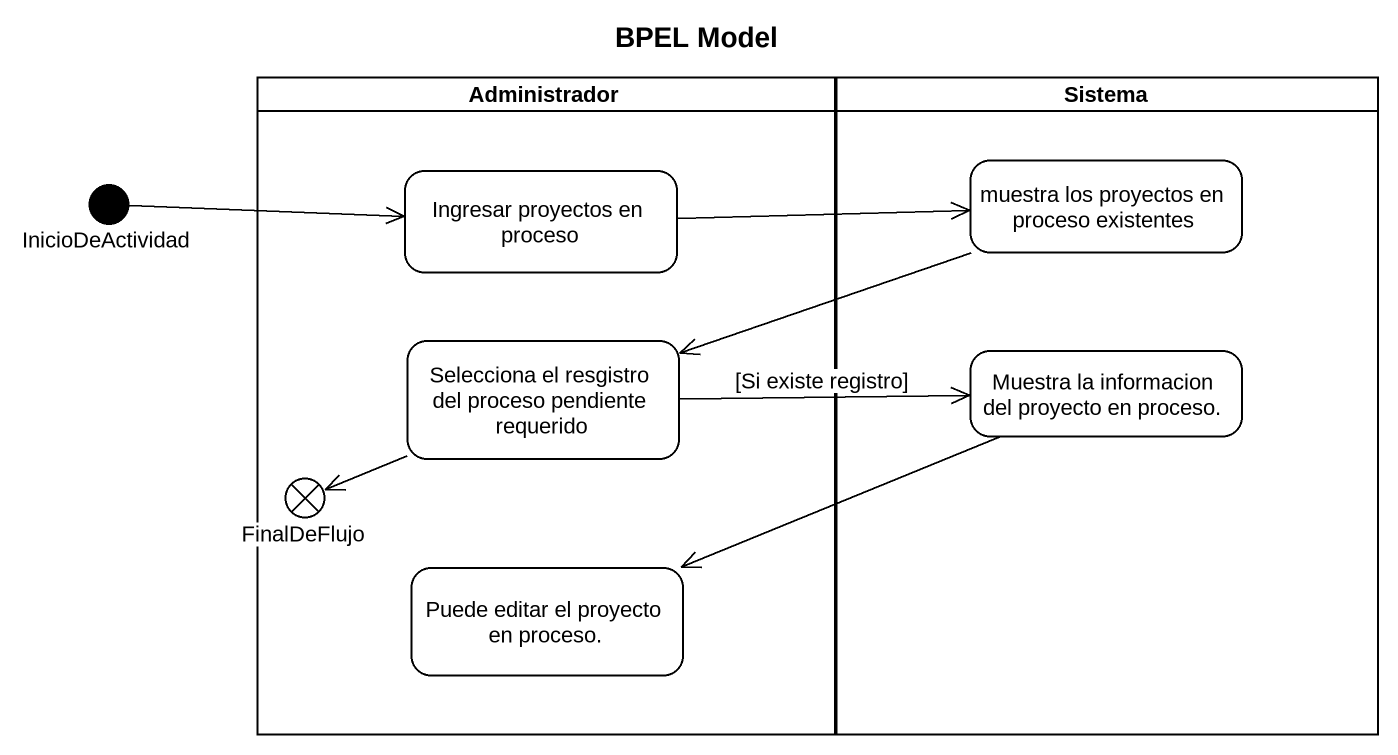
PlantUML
@startuml
title BPEL Model
hide empty description
state Administrador <<partition>> {
  state "Ingresar proyectos en proceso" as Ingresar_proyectos_en
  state "Selecciona el resgistro del proceso pendiente requerido" as Selecciona_el_resgistro_del
  state FinalDeFlujo <<end>>
  state "Puede editar el proyecto en proceso." as Puede_editar_el_proyecto_en
}
state Sistema <<partition>> {
  state "muestra los proyectos en proceso existentes" as muestra_los_proyectos_en
  state "Muestra la informacion del proyecto en proceso." as Muestra_la_informacion_del
}
state InicioDeActividad <<start>>
InicioDeActividad -right-> Ingresar_proyectos_en
Ingresar_proyectos_en -right-> muestra_los_proyectos_en
muestra_los_proyectos_en -left-> Selecciona_el_resgistro_del
Selecciona_el_resgistro_del -right-> Muestra_la_informacion_del : [Si existe registro]
Selecciona_el_resgistro_del -left-> FinalDeFlujo
Muestra_la_informacion_del -left-> Puede_editar_el_proyecto_en
@enduml
